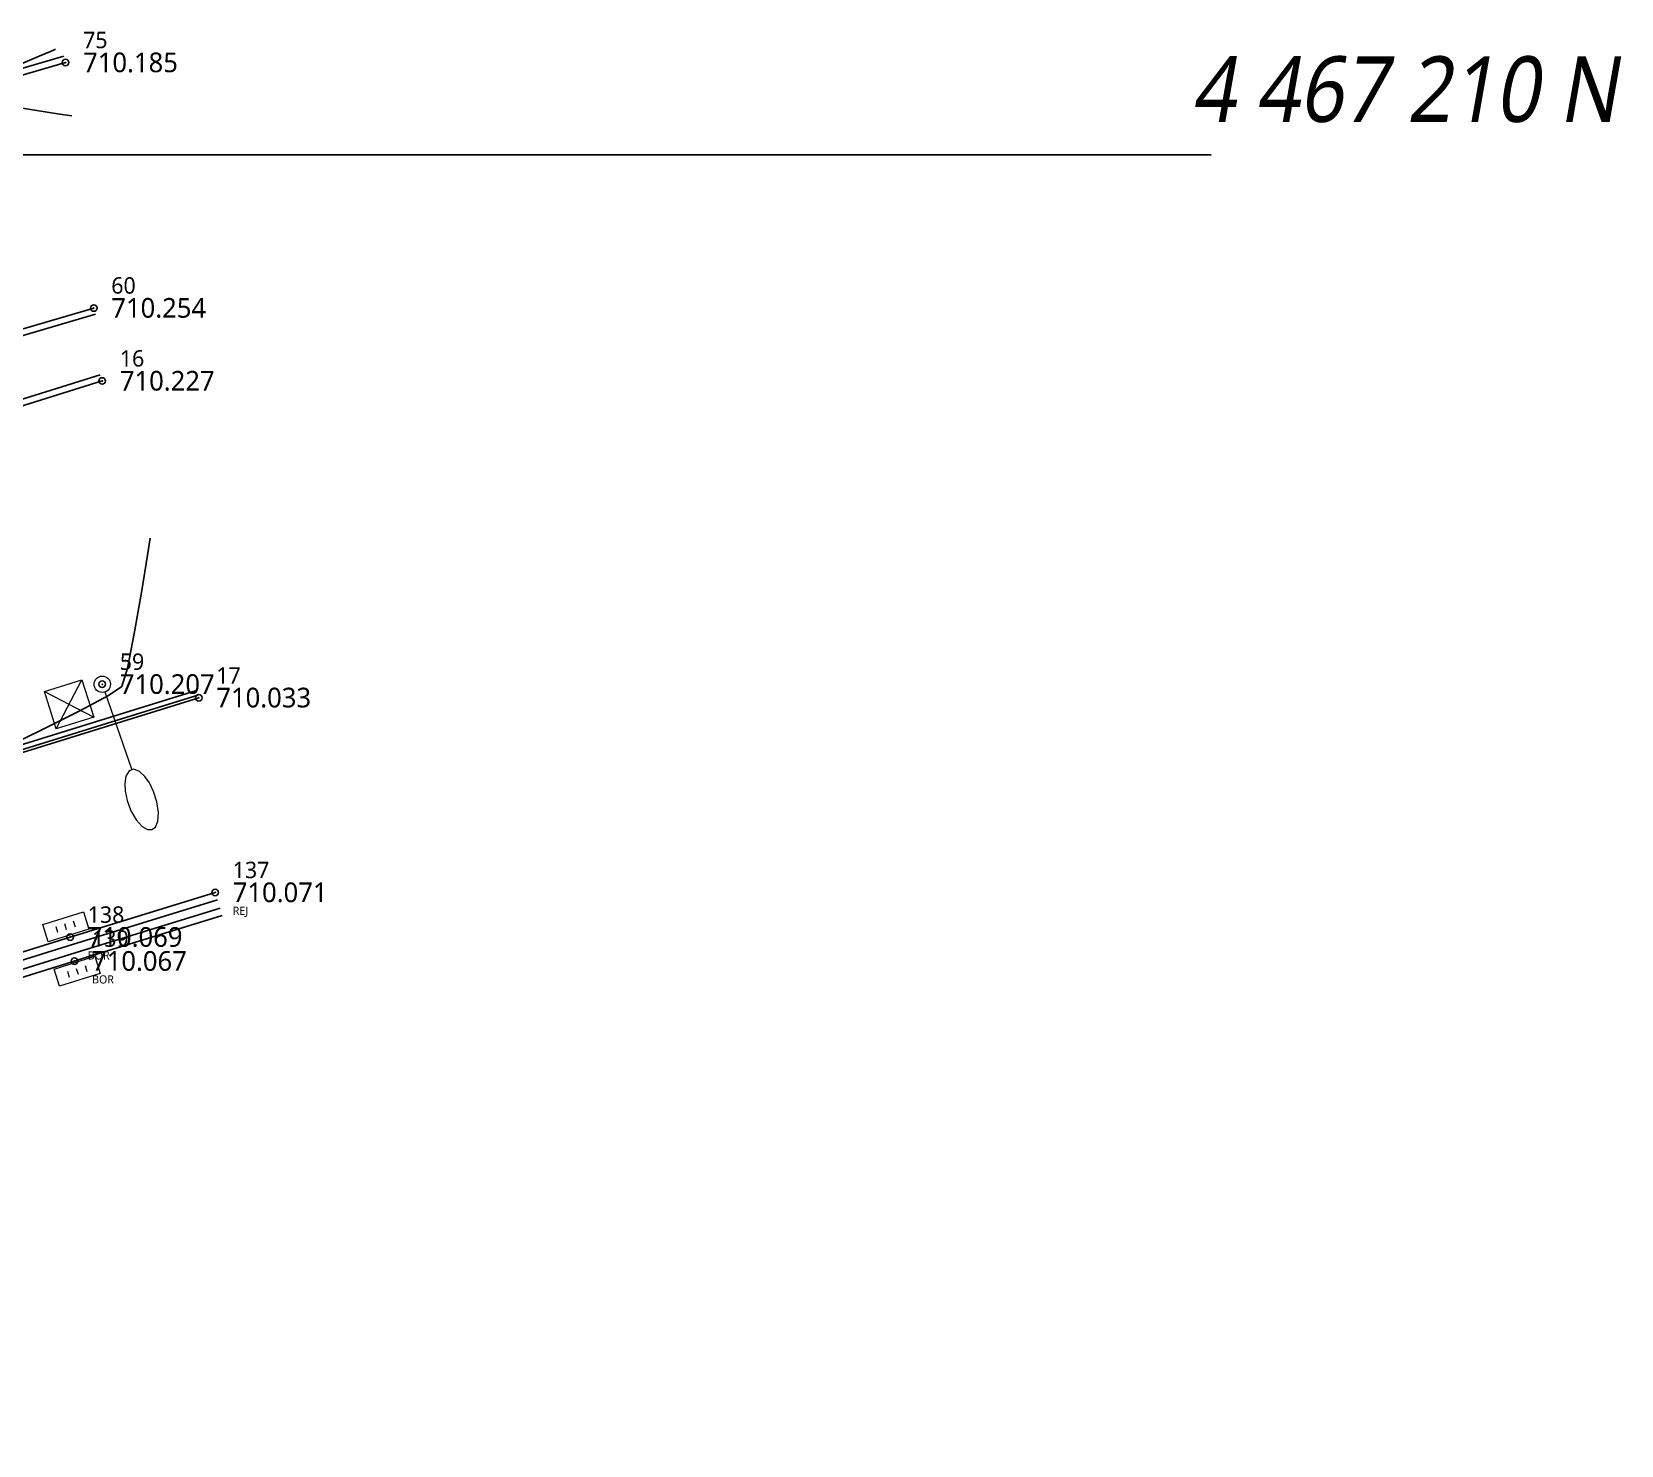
# Model space of a CAD drawing. Header units: metres. Extents: x 429510 to 429857, y 4467140 to 4467333.
# Drawn here: x 429690.28 to 429719.36, y 4467186.39 to 4467212.25 of the extents above; entities that cross this region are included whole.
import ezdxf
from ezdxf.enums import TextEntityAlignment as Align

# ---------------------------------------------------------------- set-up
doc = ezdxf.new("R2010")
doc.units = ezdxf.units.M
doc.header["$LTSCALE"] = 4
doc.header["$PDMODE"] = 32
doc.header["$PDSIZE"] = 0.12
for name, color, linetype in [('C-ETIQ', 7, 'Continuous'), ('C-PUNTOS', 7, 'Continuous'), ('C-TOPO-FEAT', 94, 'Continuous'), ('Cuadricula Coordenadas', 5, 'Continuous')]:
    doc.layers.add(name, color=color, linetype=linetype)
doc.layers.add('C-SUPE_CurvasNivel', color=7, linetype='Continuous', true_color=0xb38600)
for name, color, linetype, lineweight in [('TB-44BACULO-SENCILLO-P', 254, 'Continuous', 0), ('TB-47REGISTRO-ELECTRICO-P', 213, 'Continuous', 0), ('TB-49SUMIDERO-P', 5, 'Continuous', 0), ('TRIAL-ACERA', 125, 'Continuous', 9)]:
    doc.layers.add(name, color=color, linetype=linetype, lineweight=lineweight)
doc.layers.add('TRIAL-BORDILLO', color=7, linetype='Continuous', lineweight=9, true_color=0xc70063)
doc.styles.add('Coordenadas', font='segoeuil.ttf', dxfattribs={"width": 0.9, "height": 2})
doc.styles.add('Trial_standard', font='segoeuisl.ttf')

# ---------------------------------------------------------------- blocks, each defined once
blk = doc.blocks.new('*U30')
at = {"flags": 128}
for points in [[(0.081, -0.236), (0.897, -2.614)], [(1.514, -4.433), (1.618, -4.353), (1.693, -4.177), (1.712, -3.906), (1.667, -3.583), (1.565, -3.267), (1.438, -3.008), (1.301, -2.812), (1.136, -2.657), (0.965, -2.591), (0.817, -2.642), (0.723, -2.799), (0.688, -3.022), (0.7, -3.261), (0.759, -3.544), (0.872, -3.856), (1.035, -4.138), (1.216, -4.34), (1.383, -4.433), (1.514, -4.433)]]:
    blk.add_lwpolyline(points, dxfattribs=at)
blk.add_circle((0, 0), 0.25)
blk = doc.blocks.new('*U27')
for p, q in [((-0.395, -0.751), (0.395, 0.751)), ((-0.751, 0.395), (0.751, -0.395))]:
    blk.add_line(p, q)
at = {"flags": 128}
blk.add_lwpolyline([(-0.395, -0.751), (-0.751, 0.395), (0.395, 0.751), (0.751, -0.395), (-0.395, -0.751)], dxfattribs=at)
blk = doc.blocks.new('SUM10')
at = {"flags": 128}
blk.add_lwpolyline([(-0.65, 0.275), (0.65, 0.275), (0.65, -0.275), (-0.65, -0.275)], close=True, dxfattribs=at)
for points in [[(-0.281, 0.094), (-0.281, -0.094)], [(0, 0.094), (0, -0.093)], [(0.281, 0.094), (0.281, -0.093)]]:
    blk.add_lwpolyline(points, dxfattribs=at)
blk = doc.blocks.new('*U49')
at = {"color": 0, "linetype": 'ByBlock', "lineweight": -2, "transparency": 16777216}
blk.add_point((0, 0), dxfattribs=at)

msp = doc.modelspace()

# ---------------------------------------------------------------- linework, layer by layer
at = {"layer": 'C-SUPE_CurvasNivel', "color": 42, "linetype": 'Continuous', "lineweight": -3, "true_color": 0xb38600, "elevation": 710.2, "flags": 128}
for points in [[(429690.717, 4467211.93), (429690.7, 4467211.923), (429690.621, 4467211.89), (429690.415, 4467211.803), (429690.032, 4467211.641), (429689.497, 4467211.41), (429689.13, 4467211.242), (429688.944, 4467211.149), (429688.884, 4467211.109), (429688.877, 4467211.098), (429688.887, 4467211.089), (429688.96, 4467211.064), (429689.177, 4467211.015), (429689.604, 4467210.937), (429690.221, 4467210.834), (429690.753, 4467210.75), (429691.01, 4467210.71)], [(429689.806, 4467199.157), (429690.488, 4467199.488), (429691.157, 4467199.824), (429691.682, 4467200.105), (429691.93, 4467200.271), (429692.032, 4467200.609), (429692.162, 4467201.268), (429692.292, 4467202.03), (429692.395, 4467202.675), (429692.445, 4467202.987)]]:
    msp.add_lwpolyline(points, dxfattribs=at)
at = {"layer": 'C-TOPO-FEAT', "color": 94, "linetype": 'Continuous', "lineweight": -3}
for points in [[(429693.32, 4467200.113, 710.173), (429682.932, 4467196.891, 710.237)], [(429693.335, 4467200.065, 710.033), (429682.947, 4467196.843, 710.097)]]:
    msp.add_polyline3d(points, dxfattribs=at)
at = {"layer": 'Cuadricula Coordenadas', "color": 8, "lineweight": -3}
msp.add_line((429519.62, 4467210), (429711.859, 4467210), dxfattribs=at)
at = {"layer": 'TRIAL-ACERA', "lineweight": -3}
for points in [[(429646.18, 4467197.761), (429648.909, 4467198.545), (429658.035, 4467201.444), (429667.441, 4467204.315), (429672.392, 4467205.813), (429677.185, 4467207.461), (429686.955, 4467210.664), (429690.864, 4467211.801)], [(429646.221, 4467197.648), (429648.944, 4467198.43), (429658.071, 4467201.329), (429667.476, 4467204.2), (429672.429, 4467205.699), (429677.223, 4467207.347), (429686.99, 4467210.549), (429690.898, 4467211.686)], [(429691.414, 4467207.195), (429687.281, 4467205.983), (429681.873, 4467204.201), (429672.313, 4467201.188), (429663.381, 4467198.415), (429647.727, 4467193.534)], [(429691.448, 4467207.08), (429687.317, 4467205.868), (429681.91, 4467204.087), (429672.349, 4467201.073), (429663.417, 4467198.3), (429647.77, 4467193.422)]]:
    msp.add_lwpolyline(points, dxfattribs=at)
for points in [[(429614.448, 4467203.571, 0.079906), (429622.585, 4467200.275), (429626.564, 4467199.034), (429629.565, 4467197.693), (429629.668, 4467197.683), (429638.582, 4467200.763), (429642.926, 4467202.265, -0.32527), (429644.308, 4467202.186, -0.158051), (429644.621, 4467201.699), (429647.338, 4467194.222), (429648.053, 4467192.335), (429656.339, 4467194.925), (429670.172, 4467199.214), (429679.222, 4467201.998), (429691.57, 4467205.861)], [(429636.142, 4467200.047), (429638.543, 4467200.876), (429642.874, 4467202.374, -0.322128), (429644.384, 4467202.279, -0.156692), (429644.736, 4467201.735), (429647.451, 4467194.264), (429648.125, 4467192.483), (429656.303, 4467195.04), (429670.137, 4467199.329), (429679.186, 4467202.113), (429691.534, 4467205.976)]]:
    msp.add_lwpolyline(points, format="xyb", dxfattribs=at)
at = {"layer": 'TRIAL-BORDILLO', "lineweight": -3}
for points in [[(429620.449, 4467195.683), (429621.178, 4467194.998), (429623.539, 4467193.067), (429624.717, 4467192.163, 0.085882), (429639.069, 4467186.926, 0.050178), (429643.95, 4467186.543, 0.033632), (429649.72, 4467187.059, 0.044988), (429654.69, 4467188.309), (429660.518, 4467190.076), (429670.846, 4467193.225), (429678.067, 4467195.49), (429678.973, 4467195.839), (429681.996, 4467196.694), (429682.905, 4467196.977), (429693.294, 4467200.199)], [(429693.335, 4467200.065), (429682.947, 4467196.843), (429682.036, 4467196.56), (429679.017, 4467195.706), (429678.113, 4467195.358), (429670.887, 4467193.091), (429660.559, 4467189.942), (429654.733, 4467188.176, -0.044963), (429649.742, 4467186.921, -0.033632), (429643.953, 4467186.403, -0.050178), (429639.044, 4467186.788, -0.085934), (429624.639, 4467192.046)]]:
    msp.add_lwpolyline(points, format="xyb", dxfattribs=at)
for points in [[(429690.982, 4467195.685), (429693.636, 4467196.502)], [(429691.023, 4467195.551), (429693.677, 4467196.368)], [(429691.071, 4467195.396), (429693.725, 4467196.213)], [(429691.112, 4467195.262), (429693.766, 4467196.079)], [(429690.982, 4467195.685), (429684.036, 4467193.52)], [(429691.024, 4467195.551), (429684.078, 4467193.386)], [(429691.072, 4467195.396), (429684.126, 4467193.231)], [(429691.114, 4467195.262), (429684.168, 4467193.097)]]:
    msp.add_lwpolyline(points, dxfattribs=at)

# ---------------------------------------------------------------- block references
at = {"layer": 'C-PUNTOS'}
for p in [(429690.898, 4467211.686, 710.185), (429691.414, 4467207.195, 710.254), (429691.57, 4467205.861, 710.227), (429691.57, 4467200.312, 710.207), (429693.335, 4467200.065, 710.033), (429693.636, 4467196.502, 710.071), (429690.982, 4467195.685, 710.069), (429691.061, 4467195.246, 710.067)]:
    msp.add_blockref('*U49', p, dxfattribs=at)
at = {"layer": 'TB-44BACULO-SENCILLO-P', "lineweight": -3, "xscale": 0.6, "yscale": 0.6, "zscale": 0.6}
msp.add_blockref('*U30', (429691.57, 4467200.312), dxfattribs=at)
at = {"layer": 'TB-47REGISTRO-ELECTRICO-P', "lineweight": -3, "xscale": 0.6, "yscale": 0.6, "zscale": 0.6}
msp.add_blockref('*U27', (429690.962, 4467199.945), dxfattribs=at)
at = {"layer": 'TB-49SUMIDERO-P', "lineweight": -3}
for p, xscale, yscale, zscale, rotation in [((429690.901, 4467195.873), 0.6000000000000001, 0.6000000000000001, 0.6000000000000001, 197.3117437498719), ((429691.11, 4467195.06), 0.6, 0.6, 0.6, 17.41811233375085)]:
    msp.add_blockref('SUM10', p, dxfattribs=dict(at, xscale=xscale, yscale=yscale, zscale=zscale, rotation=rotation))

# ---------------------------------------------------------------- texts
at = {"layer": 'C-ETIQ', "linetype": 'ByBlock', "style": 'Trial_standard'}
for s, insert, char_height, attachment_point in [('75', (429691.219, 4467211.945, 710.185), 0.3, 7), ('60', (429691.735, 4467207.454, 710.254), 0.3, 7), ('16', (429691.891, 4467206.12, 710.227), 0.3, 7), ('59', (429691.891, 4467200.571, 710.207), 0.3, 7), ('17', (429693.656, 4467200.324, 710.033), 0.3, 7), ('137', (429693.957, 4467196.761, 710.071), 0.3, 7), ('138', (429691.303, 4467195.944, 710.069), 0.3, 7), ('REJ', (429693.957, 4467196.243, 710.071), 0.15, 1), ('139', (429691.382, 4467195.505, 710.067), 0.3, 7), ('BOR', (429691.303, 4467195.426, 710.069), 0.15, 1), ('BOR', (429691.382, 4467194.987, 710.067), 0.15, 1)]:
    msp.add_mtext(s, dxfattribs=dict(at, insert=insert, char_height=char_height, attachment_point=attachment_point))
at = {"layer": 'C-ETIQ', "color": 1, "linetype": 'ByBlock', "char_height": 0.36, "attachment_point": 4, "style": 'Trial_standard'}
for s, insert in [('710.185', (429691.219, 4467211.686, 710.185)), ('710.254', (429691.735, 4467207.195, 710.254)), ('710.227', (429691.891, 4467205.861, 710.227)), ('710.207', (429691.891, 4467200.312, 710.207)), ('710.033', (429693.656, 4467200.065, 710.033)), ('710.071', (429693.957, 4467196.502, 710.071)), ('710.069', (429691.303, 4467195.685, 710.069)), ('710.067', (429691.382, 4467195.246, 710.067))]:
    msp.add_mtext(s, dxfattribs=dict(at, insert=insert))
at = {"layer": 'Cuadricula Coordenadas', "color": 7, "lineweight": -3, "style": 'Coordenadas', "oblique": 10, "width": 0.9}
msp.add_text(' 4 467 210 N', height=1.2, dxfattribs=at).set_placement((429719.286, 4467211.2), align=Align.MIDDLE_RIGHT)

doc.saveas('drawing.dxf')
